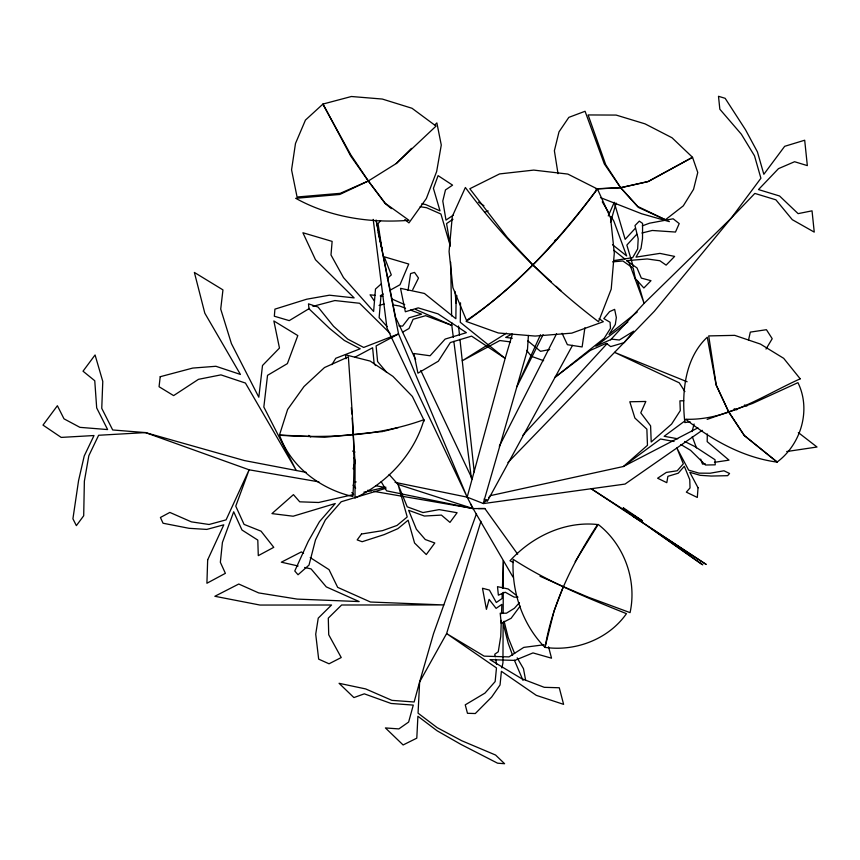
<?xml version="1.0" encoding="UTF-8"?>
<svg xmlns="http://www.w3.org/2000/svg" width="860" height="860" viewBox="0 0 860 860"><rect width="100%" height="100%" fill="white"/><g stroke="black" fill="none" stroke-linecap="round" stroke-linejoin="round"><path stroke-width="1.29" d="M503.164 613.481L503.261 592.336M503.272 588.369L503.39 560.612L502.433 588.046M408.059 290.454L410.585 273.566L414.541 272.426L418.498 278.049L412.714 289.669M460.508 302.817L460.283 322.296L505.153 358.383L467.163 497.155L473.097 508.593L512.915 576.952M707.318 433.956L707.189 441.642L729.022 460.143L714.445 462.325M501.305 620.383L500.746 636.4L498.252 651.805L494.758 654.224L495.22 656.739M501.541 613.717L501.864 604.376L496.102 608.375L489.103 599.366L486.416 609.364L482.492 588.261L489.426 590.089L496.306 602.505L502.068 598.506L502.251 593.271M528.395 335.454L527.449 350.074L483.245 503.498L467.163 497.155L395.084 482.363M584.908 327.746L582.123 346.945L567.396 344.699L562.074 333.293M501.875 667.951L502.95 662.856L503.121 623.048L508.174 643.194L512.603 655.341M748.555 339.904L750.318 332.111L766.432 329.702L772.216 338.7L766.024 349.052M692.031 431.623L694.117 424.002M353.159 468.818L355.298 461.39L354.03 457.584M610.525 222.17L616.147 203.035M512.399 334.088L505.153 358.383L471.592 336.131L450.339 342.538L438.32 361.211L417.928 373.175L413.896 353.524L430.086 355.771L445.136 339.087L466.389 332.68L438.03 313.879L418.207 307.88L405.339 311.761L400.534 288.326L424.431 293.464L455.864 318.738L456.123 297.958L456.864 295.539M480.944 521.3L446.609 633.583L419.637 681.915L414.133 701.986L391.945 700.362L365.672 688.924L339.077 683.302L353.901 697.578L364.307 693.837L391.096 703.469L413.284 705.092L408.629 722.056L398.857 728.914L385.42 727.936L403.114 744.964L416.799 738.159L417.906 716.262L437.063 730.753L460.734 744.287L497.585 763.196L504.594 763.712L495.575 755.037L461.766 740.75L437.202 727.667L418.057 713.176L419.637 681.915L433.537 633.616L476.494 513.613M554.431 242.176L555.248 239.962M540.015 576.243L563.364 586.638L554.034 611.062L545.004 647.365C575.48 651.794 608.601 639.152 626.456 613.664C587.606 598.033 548.465 582.166 513.183 559.322C511.41 591.282 522.396 624.575 545.068 647.515C552.475 602.914 573.05 562.042 597.592 524.535C564.74 520.902 531.824 536.726 510.002 560.774L513.463 562.558M608.267 215.946L614.191 202.444M540.488 334.755L516.881 386.742L543.101 334.669M499.284 446.297L556.56 333.777M572.524 345.333L487.351 501.272L484.126 499.015M331.906 364.651L335.798 358.265L360.233 348.784L344.322 340.442L329.552 328.402L308.966 308.794L308.493 303.849L318.05 307.041L333.508 326.241L347.762 339.119L363.673 347.451L398.556 333.916L376.078 220.192M575.2 561.655L598.173 524.428C624.263 544.681 637.142 580.371 630.058 612.632L588.014 597.087L563.364 586.638M520.139 606.106L511.119 618.286L501.219 623.36L500.197 613.223L506.422 613.201L514.387 608.289L519.408 602.688M380.582 220.601L378.067 223.707L381.947 249.142L378.099 232.383M486.921 499.606L483.438 503.573L625.048 484.072L702.233 430.322M488.663 497.617L490.404 495.639L623.36 466.518L697.922 427.861M636.765 234.275L626.854 245.078L633.229 266.622M635.078 228.545L625.155 239.327L614.212 202.315M522.848 435.31L607.009 343.742M610.621 339.808L644.108 303.376L731.183 218.193L754.833 193.414L775.903 199.832L792.296 219.687L814.248 232.114L812.034 210.84L798.101 213.635L779.568 195.994L758.499 189.576L778.483 168.646L794.575 161.723L807.336 165.614L804.691 140.223L784.664 146.318L763.841 174.3L757.423 151.908L745.566 129.86L725.163 98.319L718.498 96.288L719.841 109.22L741.341 134.203L754.51 155.843L760.907 178.246L731.183 218.193L654.331 311.277L507.948 462.529M411.478 148.35L396.428 163.422L368.327 180.987L339.786 194.468L295.743 198.316C329.896 217.344 370.327 223.374 408.984 220.3L385.28 203.304L368.327 180.987L350.676 155.982L323.027 104.006L305.45 120.078L295.485 143.491L291.562 169.818L297.065 197.004L340.248 193.328L368.327 180.987L385.215 203.594L391.408 208.625M434.988 124.786L436.869 122.905L441.277 145.039L436.665 171.484L426.345 198.531L408.952 222.891L404.823 219.536M396.234 163.561L436.063 126.087L411.994 108.263L382.302 99.05L351.417 96.503L322.812 104.092L350.74 154.736L368.327 180.987M381.421 283.746L375.487 289.046L373.616 311.471L343.505 277.608L330.992 254.969L332.132 241.391L302.892 232.748L315.491 259.741L354.137 297.893L329.444 295.195L306.633 299.226L274.921 309.138L274.329 316.222L289.229 320.629L309.525 308.385M387.344 278.446L391.3 274.91L384.237 256.796L408.747 264.041L400.007 284.735L389.956 290.304M637.217 312.062L609.063 334.411L615.308 324.457L616.341 317.523L614.642 309.374L609.6 311.61L603.817 318.576L610.084 322.274L610.482 328.294L604.225 338.249L555.087 377.25L590.368 350.375L606.332 343.301L610.675 346.601L624.177 342.624L633.691 331.175L619.318 340.022L611.793 339.141L595.84 346.214L627.832 322.038M684.968 420.873L664.157 436.289L677.723 438.783M453.446 215.054L445.985 220.095L442.792 201.036L445.48 189.942L452.575 185.147L438.095 175.644L433.418 188.372L440.008 210.861L425.614 204.54L421.841 203.755M452.962 219.268L446.577 223.589L450.145 244.874M506.497 333.153L462.261 360.781L499.864 340.538L510.496 341.914M402.48 332.239L408.994 328.498L413.101 319.296L425.614 315.685L451.79 325.392L453.327 337.346M383.248 294.012L381.012 295.249L379.131 317.673L387.15 326.692M511.571 334.228L505.691 337.399L512.334 338.26M354.75 357.308L372.616 347.762L374.121 363.436L375.508 365.554M484.664 212.28L488.179 210.936M642.312 225.868L649.537 223.191L673.154 218.795L679.217 223.589L675.487 232.049L652.256 230.469L641.925 233.006M707.146 419.4L752.511 403.469L797.951 382.657C811.324 409.854 801.068 444.298 777.117 462.046L744.136 435.364L728.689 411.897L716.143 385.119L707.264 337.206C684.495 358.448 681.539 393.289 684.861 422.572L690.107 421.819M385.979 488.265L341.194 501.756L325.37 519.902L315.512 539.865L309.009 565.084L298.044 574.749L294.765 570.997L308.192 541.488L319.447 521.697L335.26 503.541L293.131 516.215L271.932 513.603L293.443 494.64L299.731 501.821L318.651 502.487L353.589 494.521L351.858 492.543M379.066 305.472L384.119 304.021M312.9 306.343L334.884 300.548L359.577 303.268L390.021 333.325M384.108 431.193L398.395 427.56M363.866 492.178L385.839 487.179M549.723 349.536L540.521 351.321L527.933 340.947M614.266 260.537L632.648 257.667L637.647 248.959L638.195 238.833L634.981 225.567L639.313 221.127L642.581 223.417L642.517 238.489L641.001 248.432L636.013 257.14L659.921 253.388L674.627 256.409L666.124 265.127L659.856 260.741L647.236 258.957L626.65 260.666L637.002 267.922L641.334 278.113L650.988 280.672L643.871 287.982L635.368 278.597L633.229 268.234L622.876 260.978L612.61 261.838M705.168 463.701L702.512 464.099L700.653 459.111M786.696 451.532L817 447.017L798.317 432.558M544.09 644.763L523.783 647.386L508.98 656.9L484.158 656.148L446.609 633.583L496.478 667.93L495.145 681.582L484.986 693.085L465.249 704.845L467.464 713.295L475.3 713.531L491.662 697.062L500.047 684.968L501.401 671.316L536.328 695.364L563.612 704.361L559.269 687.763L544.24 687.312L521.708 678.701L489.974 659.641L514.796 660.394L532.985 652.912L551.529 658.19L548.551 646.806M382.808 431.526L324.618 437.278L279.5 435.02C290.54 466.786 320.726 489.136 352.826 496.51C356.115 449.909 351.375 403.329 348.386 356.857L324.51 367.532L304.01 386.527L287.616 409.467L279.414 435.235C328.015 438.224 377.766 436.418 423.98 419.669C414.079 454.252 387.226 482.783 355.008 498.048L355.062 462.831L352.138 417.906M595.883 188.963L620.651 187.716L647.655 181.718L692.547 157.348L697.761 172.473L693.547 189.34L683.291 205.862L665.479 219.719L637.733 206.454L620.651 187.716L604.268 163.83L585.069 111.273L568.836 117.368L559 131.87L554.378 150.769L558.022 173.698M596.001 188.791L620.651 187.716L648.601 181.385L692.526 157.294L672.015 137.761L645.064 123.872L616.147 115.079L588.111 114.95L605.709 164.679L620.651 187.716L638.389 207.41L669.381 221.633L641.646 213.764L600.516 197.639M683.743 400.771L679.916 400.846L680.282 410.629L671.574 424.098L651.203 442.019L650.601 425.872L640.775 412.832L645.838 401.469L629.81 401.77L634.884 418.035L646.87 429.161L647.472 445.308L623.36 466.518L660.501 439.008L674.057 441.481M381.184 481.686L386.602 490.845L473.097 508.593L484.846 508.55L517.666 554.184M518 597.12L514.151 597.13L505.239 592.228L498.37 595.152L497.51 586.66L508.152 588.982L515.989 595.077M478.3 508.561L484.846 508.55M398.933 325.918L402.577 326.133L409.037 317.791L421.561 314.179L410.5 310.084M375.132 295.367L370.047 294.808L374.283 300.828M380.217 295.926L382.764 296.206M420.142 206.712L426.549 207.701L440.933 214.032L450.35 246.132M393.052 304.924L399.438 305.977L405.576 308.256M318.899 481.869L249.12 469.807L145.458 432.591L112.692 429.968L101.759 408.328L102.781 381.41L95.073 354.965L83.022 371.197L94.761 380.743L96.685 407.919L107.618 429.57L79.926 427.345L64.005 418.831L57.383 405.726L43 425.098L61.2 437.407L94.009 435.536L84.226 455.983L78.561 480.654L72.917 518.795L76.368 525.632L83.7 515.763L84.366 481.181L88.838 455.703L98.62 435.267L145.458 432.591L244.38 460.551L306.192 472.387M367.607 490.286L371.552 490.963M374.186 491.425L472.925 508.486L470.56 503.852M353.524 481.45L356.158 481.955M375.885 485.728L385.087 487.491M298.14 565.987L281.338 562.193L301.365 551.916L303.58 553.335M304.612 567.449L311.073 568.912L326.295 586.896L359.147 601.57L297.205 599.097L258.645 592.905L238.757 584.026L214.86 596.281L259.978 605.053L331.541 605.01L318.243 618.136L315.717 634.207L318.673 659.147L329.047 663.791L341.226 657.545L328.724 634.766L328.294 618.125L341.624 604.999L443.803 604.935L370.499 602.021L337.658 587.348L329.036 569.632L310.223 557.592M473.097 508.593L398.04 484.416L389.118 474.473M543.617 360.684L531.308 356.276L526.61 350.278M687.129 381.775L614.556 352.374L679.26 382.829L684.893 391.59M744.448 404.995L746.921 405.995M352.621 451.07L355.019 452.07M391.408 298.764L404.716 304.623M415.541 309.396L451.79 325.392L451.747 322.704M734.236 408.715L736.665 409.865M684.689 441.481L694.816 446.534L715.025 459.735L715.219 464.83L705.479 465.013L690.569 450.317L680.851 444.512M478.386 202.078L483.911 205.701M599.097 318.619L603.344 321.715L571.75 333.142L535.124 336.067L498.327 332.981L466.109 321.425C517.322 285.316 560.763 239.478 597.367 188.813L610.6 218.021L614.298 253.13L611.213 289.132L598.506 321.748C548.164 283.413 503.014 238.413 465.378 187.491L452.285 216.483L449.081 251.539L452.887 287.606L466.518 320.436C518.376 285.617 559.967 238.456 597.431 189.017L567.847 174.075L533.737 170.097L499.574 173.924L469.807 188.749L507.25 237.371L532.996 265.03L551.282 281.887M612.524 244.734L626.639 255.904L613.868 221.171L611.137 216.623M613.857 250.303L624.951 259.086M626.972 260.677L628.982 262.278L644.108 303.376L637.357 280.564M308.772 435.396L310.686 436.934M556.097 286.315L560.903 290.755M353.062 485.147L355.664 488.114M386.699 372.423L377.604 361.576L376.099 345.903L398.556 333.916L467.163 497.155L386.946 327.94L373.186 219.375M602.269 201.831L609.095 213.205M517.161 657.846L523.482 668.693L525.632 680.238M424.367 420.938L412.37 396.449L392.934 376.379L370.187 361.082L345.516 354.825L345.967 358.781M415.638 359.609L395.579 317.308L376.185 220.3M420.787 370.488L472.355 479.267M514.387 660.2L523.03 680.4M514.635 653.514L508.195 637.593L504.1 621.221M692.268 436.654L696.46 447.888M495.693 659.255L496.628 664.296M453.844 341.334L471.377 478.224M458.52 326.015L459.519 335.303M459.95 339.281L474.225 471.925M454.972 291.4L456.198 303.387M351.342 407.554L351.837 414.025M450.651 262.246L451.629 315.986M207.668 559.871L206.916 583.252L225.384 573.33L220.353 562.289L222.407 542.499L233.694 511.786L241.993 530.018L257.796 540.091L258.29 555.646L273.77 547.325L261.053 531.179L244.057 524.385L235.758 506.153L249.12 469.807L226.083 519.87L209.066 524.492L191.371 521.859L169.839 512.42L160.422 517.483L163.045 523.235L189.049 528.309L206.787 529.416L223.804 524.815L207.668 559.871M698.04 487.781L697.309 497.445L686.345 492.135L690.032 487.932L689.763 479.654L684.323 466.27L678.228 473.215L667.897 476.311L666.79 482.675L657.599 478.224L666.328 472.43L677.228 470.764L683.324 463.819L676.874 447.985L688.634 470.108L698.976 473.14L710.102 473.226L723.97 470.785L729.559 473.484L727.635 475.677L711.22 476.042L700.137 475.311L689.795 472.29L698.04 487.781M160.218 376.712L159.057 386.731L173.612 395.611L198.466 379.335L220.923 374.874L245.433 383.055L296.259 470.485L263.837 407.038L267.535 375.336L287.39 363.608L297.807 335.583L273.867 320.963L279.468 348.063L262.504 365.5L258.817 397.212L231.415 343.602L220.719 309.084L222.955 289.885L194.381 272.448L204.82 313.201L240.413 374.433L215.914 366.285L192.758 368.069L160.218 376.712M623.392 507.841L623.274 508.486L633.304 515.86L591.207 488.727L645.785 524.847L701.061 563.848L702.77 564.784L651.16 528.405L706.211 564.461L633.594 516.634L638.991 519.601L632.25 514.398L642.571 520.945L623.392 507.841M361.501 534.017L357.169 539.908L362.146 541.714L384.13 534.63L397.9 528.653L408.135 520.192L414.563 543.004L426.291 554.549L434.805 542.993L425.27 539.521L416.38 529.233L408.629 510.292L424.378 516.032L441.416 515.097L449.963 522.396L457.101 512.721L439.159 509.604L422.959 512.56L407.21 506.819L398.04 484.416L407.221 516.978L397.008 525.449L382.474 530.663L361.501 534.017M800.198 378.819C763.691 395.267 727.431 420.658 685.753 419.239C712.22 440.309 743.32 457.574 777.246 462.142L744.438 435.633L728.689 411.897L716.24 385L708.704 335.916L734.72 335.357L760.433 344.075L783.664 358.308L800.198 378.819"/></g></svg>
